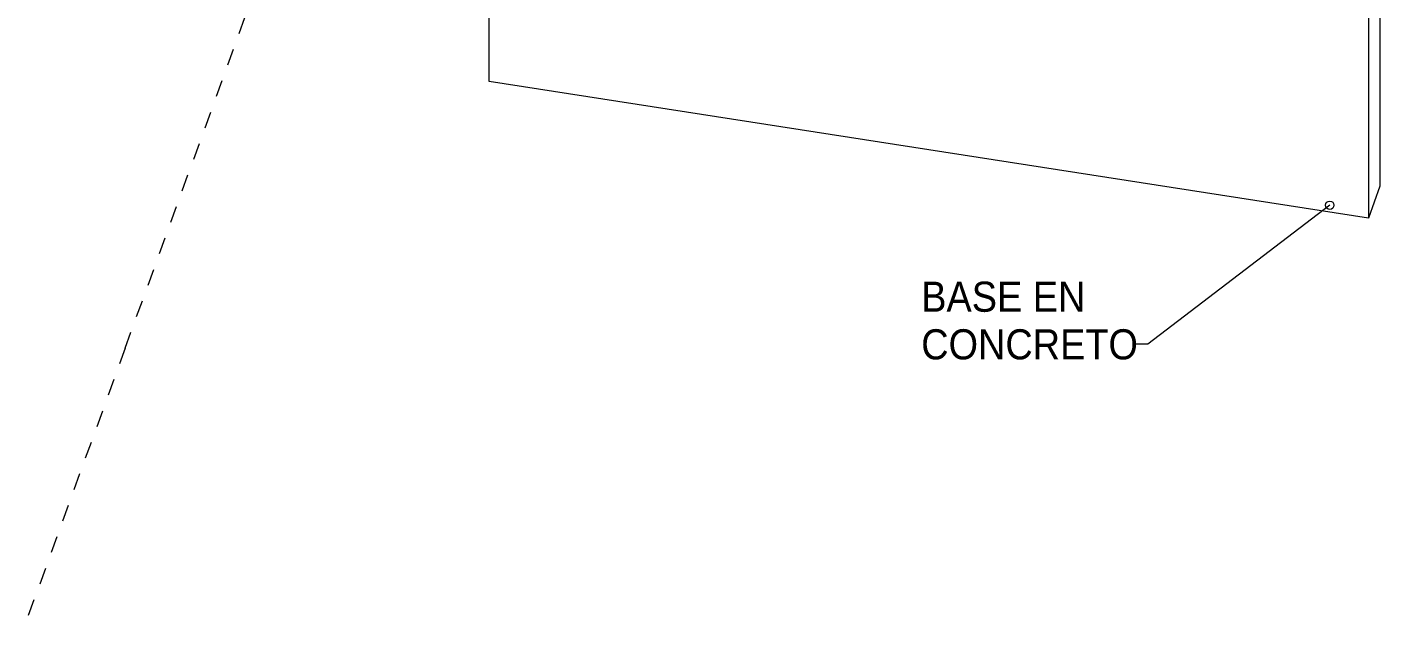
# Model space of a CAD drawing. Header units: metres. Extents: x 63 to 378, y -27 to 78.
# Drawn here: x 188.34 to 196.43, y 67.18 to 70.72 of the extents above; entities that cross this region are included whole.
import ezdxf

# ---------------------------------------------------------------- set-up
doc = ezdxf.new("R2010")
doc.units = ezdxf.units.M
doc.linetypes.add('Centre', pattern=[0.03175, 0.00635, -0.004763, 0.015875, -0.004763])
for name, color, linetype, lineweight in [('A-FLOR', 7, 'Continuous', 9), ('A-FLOR-LEVL', 7, 'Continuous', 9), ('G-ANNO-TEXT', 7, 'Continuous', 9)]:
    doc.layers.add(name, color=color, linetype=linetype, lineweight=lineweight)
doc.styles.add('SansSerif', font='SANSS__.TTF', dxfattribs={"width": 0.9, "height": 0.18})

msp = doc.modelspace()

# ---------------------------------------------------------------- linework, layer by layer
at = {"layer": 'A-FLOR'}
for p, q in [((191.1043, 70.3929), (191.1043, 71.6022)), ((196.4275, 70.9766), (196.4275, 69.7673)), ((196.3582, 70.7855), (196.3582, 69.5762)), ((196.3582, 69.5762), (191.1043, 70.3929)), ((196.4275, 69.7673), (196.3582, 69.5762))]:
    msp.add_line(p, q, dxfattribs=at)
at = {"layer": 'A-FLOR-LEVL', "linetype": 'Centre'}
for q in [(191.309, 75.3635), (188.343, 67.1819)]:
    msp.add_line((188.9297, 68.8002), q, dxfattribs=at)
at = {"layer": 'G-ANNO-TEXT'}
for p, q in [((196.1276, 69.6532), (195.0411, 68.8226)), ((195.0411, 68.8226), (194.9603, 68.8226))]:
    msp.add_line(p, q, dxfattribs=at)
msp.add_circle((196.1276, 69.6532), 0.025, dxfattribs=at)

# ---------------------------------------------------------------- texts
at = {"layer": 'G-ANNO-TEXT', "char_height": 0.18, "attachment_point": 1, "style": 'SansSerif'}
for s, insert, width in [('BASE EN ', (193.6864, 69.1971), 1.241012), ('CONCRETO', (193.6864, 68.9126), 1.54405)]:
    msp.add_mtext(s, dxfattribs=dict(at, insert=insert, width=width))

doc.saveas('drawing.dxf')
